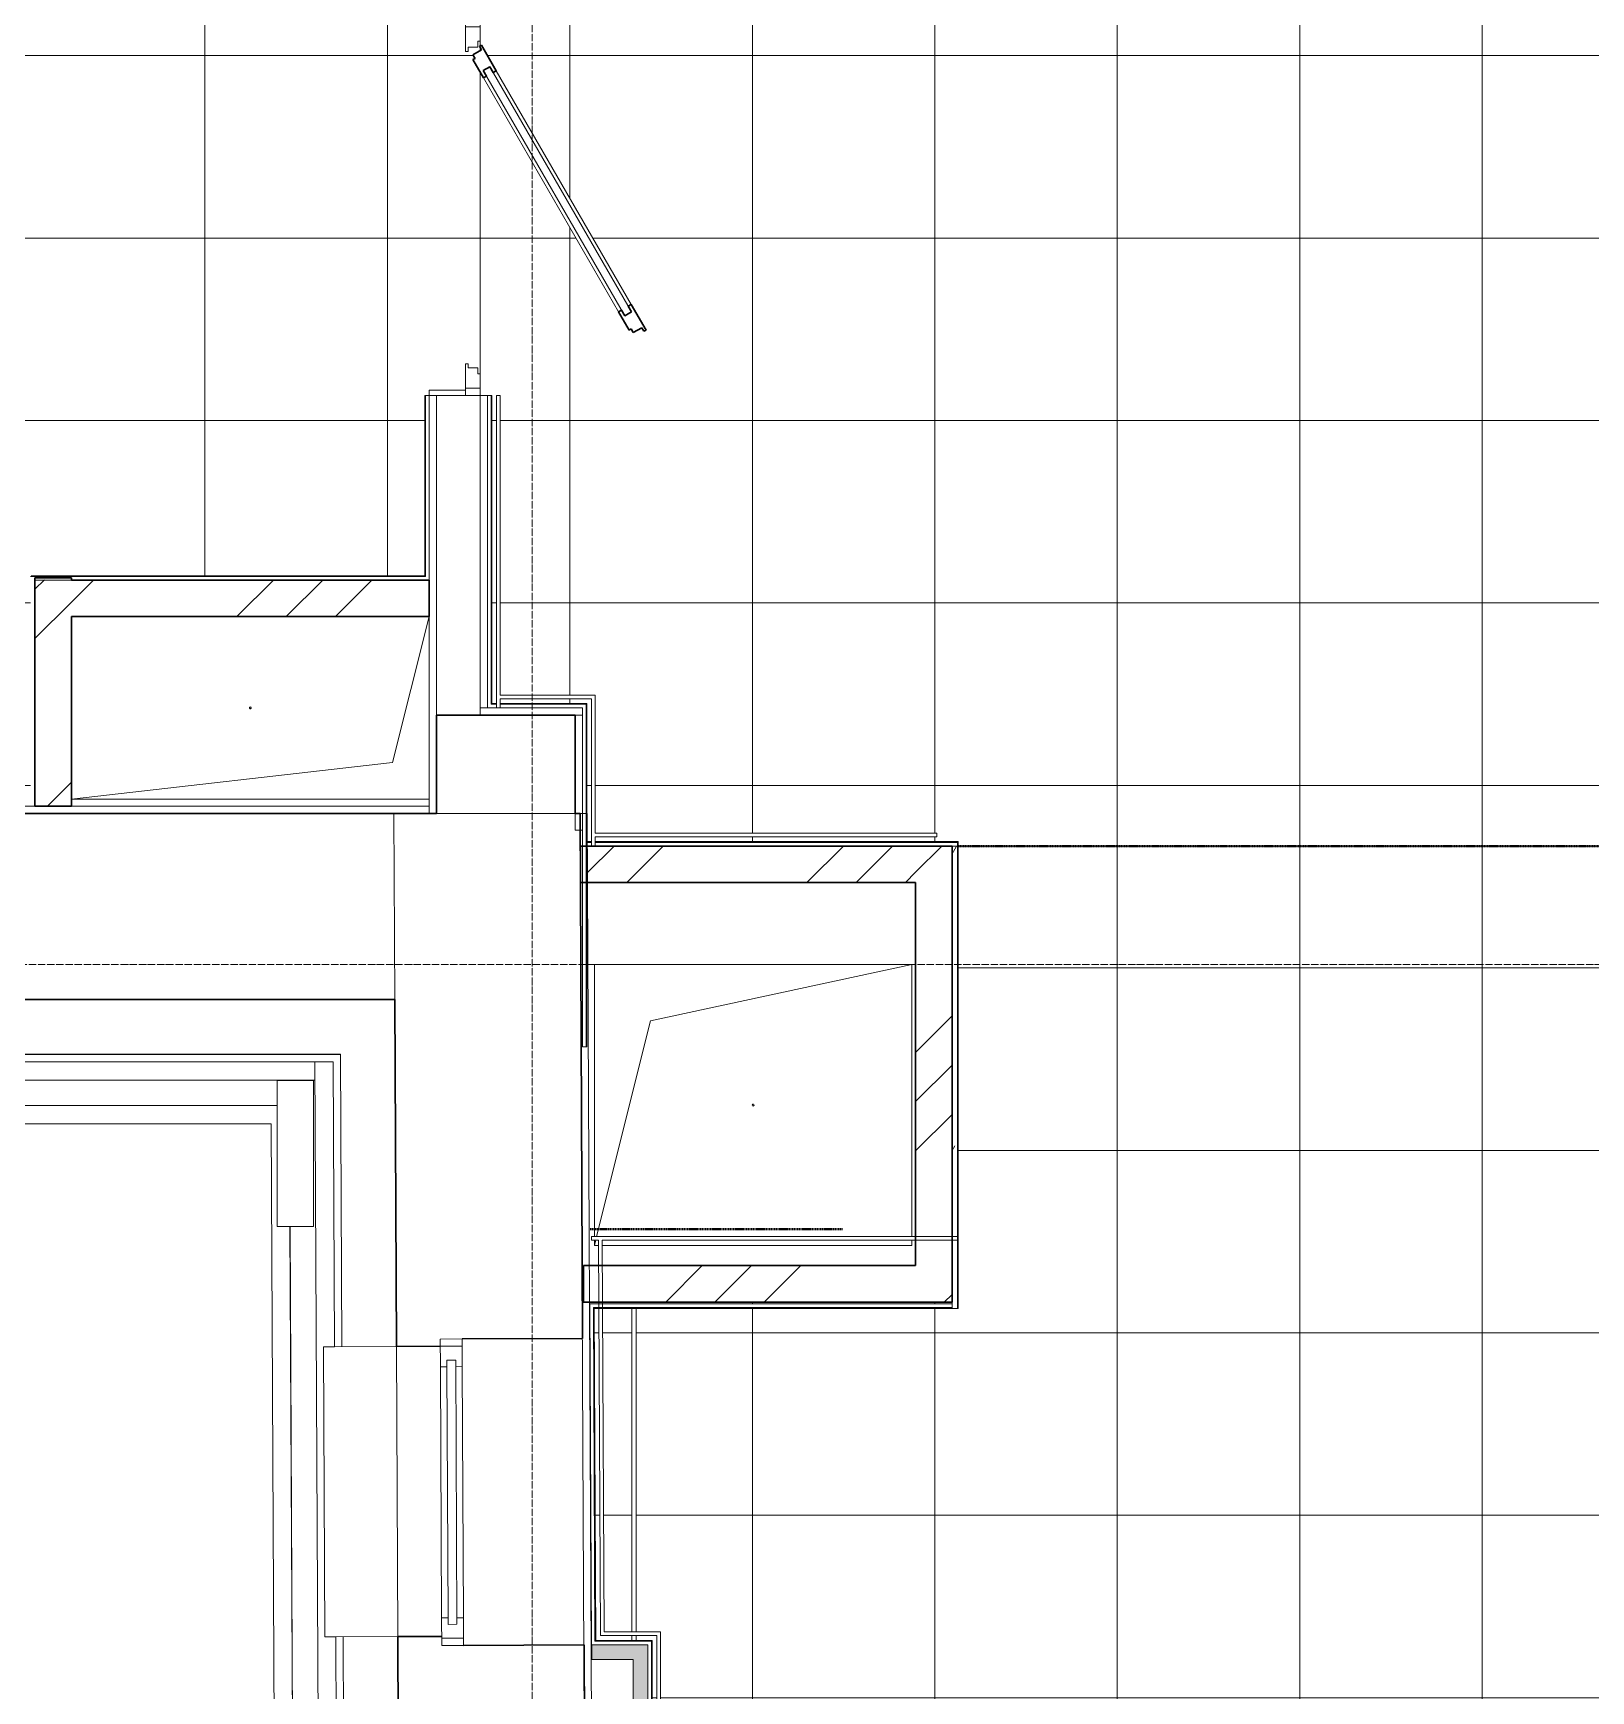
# Model space of a CAD drawing. Header units: millimetres. Extents: x -10915 to 60194, y -32941 to 46712.
# Drawn here: x -1368 to 2900, y 6305 to 10847 of the extents above; entities that cross this region are included whole.
import ezdxf

# ---------------------------------------------------------------- set-up
doc = ezdxf.new("R2010")
doc.units = ezdxf.units.MM
doc.linetypes.add('ADSK_Линия сетки', pattern=[25, 20, -2.5, 0, -2.5])
doc.linetypes.add('ADSK_Штриховая_ш3 п1_5', pattern=[4.5, 3, -1.5])
for name, color, linetype, lineweight in [('_ Окна', 7, 'Continuous', 9), ('Двери', 7, 'Continuous', 9), ('Обобщенные модели', 7, 'Continuous', 18), ('Окна', 7, 'Continuous', 9), ('Оси', 7, 'Continuous', 9), ('Перекрытие', 7, 'Continuous', 18), ('Перекрытие штриховка', 7, 'Continuous', 18), ('Стены внутренние', 7, 'Continuous', 18), ('Стены наружные', 7, 'Continuous', 18), ('Стены несущие', 7, 'Continuous', 30), ('Стены отделка', 7, 'Continuous', 30), ('Стены перегородки', 7, 'Continuous', 30), ('Стены штриховка', 7, 'Continuous', 9)]:
    doc.layers.add(name, color=color, linetype=linetype, lineweight=lineweight)
doc.layers.add('Линии разделители', color=4, linetype='ADSK_Штриховая_ш3 п1_5', lineweight=40, true_color=0x00ffff)
pattern_1 = [(45, (0, 0), (-381.66, 381.66), []), (45, (134.94, 0), (0, 763.322), []), (45, (-134.94, 0), (0, 763.322), [])]

# ---------------------------------------------------------------- blocks, each defined once
blk = doc.blocks.new('GM_Отверстие прямоугольное _в плите_ - Отверстие-7235603-План полов 2-го этажа')
at = {"layer": 'Обобщенные модели'}
for p, q in [((-435, -360), (-435, 385)), ((-435, 385), (435, 385)), ((435, 385), (-435, 385)), ((-435, 385), (-435, -360)), ((-281, 231), (435, 385)), ((435, 385), (435, -360)), ((435, -360), (435, 385)), ((-428.8, -360), (-281, 231)), ((-435, -385), (-435, -370)), ((-435, -385), (-431.2, -370)), ((-435, -370), (-435, -385)), ((-423.4, -385), (-435, -385)), ((-435, -385), (-423.4, -385)), ((435, -385), (-413.6, -385)), ((-413.6, -385), (435, -385)), ((435, -370), (435, -385)), ((435, -385), (435, -370))]:
    blk.add_line(p, q, dxfattribs=at)
for start, end in [(360, 180), (180, 360), (60, 165), (300, 360), (195, 270)]:
    blk.add_arc((0, 0), 2.5, start, end, dxfattribs=at)
blk = doc.blocks.new('АС_Дверь_Однопольная_Алюминиевая - 1030х2200 алюм Д31п-3645205-План полов 2-го этажа')
at = {"layer": 'Двери'}
for p, q in [((-390, -20), (-370, -20)), ((-390, -60), (-390, -20)), ((-370, -20), (-370, -60)), ((-370, -20), (-303, -20)), ((-370, -60), (-370, -20)), ((-314.5, -26.5), (-314.5, -53.5)), ((-303, -26.5), (-314.5, -26.5)), ((-303, -20), (-303, -26.5)), ((553, -20), (620, -20)), ((553, -26.5), (553, -20)), ((564.5, -26.5), (553, -26.5)), ((564.5, -53.5), (564.5, -26.5)), ((620, -20), (640, -20)), ((620, -60), (620, -20)), ((620, -20), (620, -60)), ((640, -20), (640, -60)), ((-370, -60), (-390, -60)), ((-331, -60), (-370, -60)), ((-331, -53.5), (-331, -60)), ((-314.5, -53.5), (-331, -53.5)), ((500.3, -67.9), (-171.7, -455.9)), ((-161, -474.5), (511.1, -86.5)), ((-160.6, -439.1), (480.2, -69.1)), ((511.1, -86.5), (500.3, -67.9)), ((581, -53.5), (564.5, -53.5)), ((581, -60), (581, -53.5)), ((620, -60), (581, -60)), ((640, -60), (620, -60)), ((500.2, -103.8), (-140.6, -473.8)), ((-171.7, -455.9), (-161, -474.5))]:
    blk.add_line(p, q, dxfattribs=at)
at = {"layer": 'Двери', "lineweight": 30}
for p, q in [((480.2, -69.1), (530.5, -40.1)), ((530.5, -40.1), (533.7, -45.7)), ((533.7, -45.7), (543.7, -40)), ((543.7, -40), (557.2, -63.4)), ((480.2, -69.1), (484.7, -76.9)), ((484.7, -76.9), (500.3, -67.9)), ((511.1, -86.5), (495.5, -95.5)), ((570.4, -63.3), (500.2, -103.8)), ((500.3, -67.9), (511.1, -86.5)), ((557.2, -63.4), (567.1, -57.6)), ((567.1, -57.6), (570.4, -63.3)), ((495.5, -95.5), (500.2, -103.8)), ((-210.9, -468.1), (-160.6, -439.1)), ((-156.1, -446.9), (-171.7, -455.9)), ((-160.6, -439.1), (-156.1, -446.9)), ((-217.6, -479.5), (-207.6, -473.7)), ((-204.1, -502.9), (-217.6, -479.5)), ((-207.6, -473.7), (-210.9, -468.1)), ((-140.6, -473.8), (-210.8, -514.3)), ((-171.7, -455.9), (-161, -474.5)), ((-161, -474.5), (-145.4, -465.5)), ((-145.4, -465.5), (-140.6, -473.8)), ((-214, -508.6), (-204.1, -502.9)), ((-210.8, -514.3), (-214, -508.6))]:
    blk.add_line(p, q, dxfattribs=at)
blk = doc.blocks.new('GM_Отверстие прямоугольное _в плите_ - Отверстие-6228301-План полов 2-го этажа')
at = {"layer": 'Обобщенные модели'}
for p, q in [((-490, 250), (490, 250)), ((490, 250), (-490, 250)), ((-390, 150), (490, 250)), ((-490, -250), (-390, 150))]:
    blk.add_line(p, q, dxfattribs=at)
for start, end in [(360, 180), (180, 360), (60, 165), (300, 360), (195, 270)]:
    blk.add_arc((0, 0), 2.5, start, end, dxfattribs=at)
blk = doc.blocks.new('окна_rehau_однопольное_фрамуга_сверху - 800х2240 _нов_-2167272-План полов 2-го этажа')
at = {"layer": '_ Окна', "lineweight": 18}
for p, q in [((-344, 135), (-420, 135)), ((-420, 135), (-420, 75)), ((-362, 93), (-362, 117)), ((-362, 117), (-344, 117)), ((-362, 93), (-344, 93)), ((-344, 117), (-344, 135)), ((-344, 93), (-344, 75)), ((344, 135), (344, 117)), ((420, 135), (344, 135)), ((344, 117), (362, 117)), ((344, 93), (344, 75)), ((362, 93), (344, 93)), ((362, 117), (362, 93)), ((420, 75), (420, 135)), ((-420, 75), (-362, 75)), ((-344, 75), (-362, 75)), ((362, 75), (344, 75)), ((362, 75), (420, 75))]:
    blk.add_line(p, q, dxfattribs=at)
at = {"layer": '_ Окна'}
for p, q in [((-400, 75), (-400, 135)), ((-362, 93), (362, 93)), ((-344, 117), (344, 117)), ((400, 75), (400, 135))]:
    blk.add_line(p, q, dxfattribs=at)
at = {"layer": 'Окна'}
for p, q in [((-344, 135), (344, 135)), ((344, 75), (-344, 75))]:
    blk.add_line(p, q, dxfattribs=at)

msp = doc.modelspace()

# ---------------------------------------------------------------- hatches: boundary and pattern name
at = {"layer": 'Перекрытие штриховка', "lineweight": 9, "true_color": 0x787878}
h = msp.add_hatch(dxfattribs=at)
h.set_pattern_fill('FP_80', color=8, style=0, pattern_type=2)
h.set_pattern_definition([(0, (9602.2, 34785.6), (0, 500), []), (90, (9602.2, 34785.6), (-500, 3e-14), [])])
h.paths.add_polyline_path([(-111.112, 9010.549), (-113.112, 9008.549), (-111.112, 9008.549)])
h.paths.add_polyline_path([(4926.531, 8620), (4926.531, 8630), (4928.531, 8630), (4928.531, 8632), (5307.317, 8632), (5307.317, 8620), (6107.317, 8620), (5448.516, 9000.359), (5468.516, 9035), (6187.317, 8620), (6237.317, 8620), (6237.317, 8632), (7113.134, 8632), (7112.784, 8635), (6237.317, 8635), (6237.317, 8645), (7113.134, 8645), (7113.134, 8940), (7389.915, 8940), (7389.915, 12033.264), (7026.078, 12033.264), (7026.078, 12228.783), (5835.63, 12228.783), (5835.63, 12238.783), (7049.078, 12238.935), (7049.078, 12251.783), (5835.63, 12251.783), (5835.63, 12283.783), (4135.63, 12283.783), (4135.63, 12251.783), (2699.947, 12251.783), (2699.934, 12253.783), (2697.933, 12253.783), (2697.738, 12283.783), (2684.738, 12283.783), (2685.096, 12238.783), (4135.63, 12238.783), (4135.63, 12228.783), (2675.096, 12228.783), (2674.737, 12283.783), (177.905, 12283.783), (182.317, 11859.483), (-88.112, 11859.483), (-88.112, 10884.483), (-98.112, 10884.483), (-98.112, 11859.483), (-111.112, 11859.483), (-111.112, 10884.483), (-143.112, 10884.483), (-143.112, 10812.977), (-139.741, 10814.644), (310.997, 10033.617), (305.509, 10030.449), (299.759, 10040.408), (276.376, 10026.908), (270.626, 10036.867), (264.95, 10033.699), (-143.112, 10740.483), (-143.112, 9854.483), (-111.112, 9854.483), (-111.112, 9010.549), (-98.112, 9010.549), (-98.112, 9854.483), (-88.112, 9854.483), (-88.112, 9033.549), (171.888, 9033.549), (171.888, 8655), (1108.065, 8655), (1108.065, 8645), (171.888, 8645), (172.512, 8632), (1164.565, 8632), (1164.565, 8630), (1166.565, 8630), (1166.565, 8620), (4903.531, 8620), (4903.531, 8626), (4913.531, 8626), (4913.531, 8620)])
h.paths.add_polyline_path([(7126.134, 8632), (7126.134, 8925), (7128.134, 8925), (7128.134, 8927), (7389.915, 8927), (7389.915, 8930), (7123.134, 8930), (7123.134, 8632)])
h.paths.add_polyline_path([(7126.134, 8630), (7128.134, 8630), (7126.134, 8632)])
h.paths.add_polyline_path([(150.166, 8632), (161.888, 8632), (161.888, 9023.549), (-88.112, 9023.549), (-88.112, 9010.549), (146.888, 9010.549), (146.888, 9008.549), (148.888, 9008.549), (149.791, 8709.38), (150.103, 8645)])
h.paths.add_polyline_path([(5081.805, 8635), (4932.531, 8635), (4932.531, 8645), (5307.317, 8645), (5307.317, 8635)])
h.paths.add_polyline_path([(-143.112, 10799.698), (-139.862, 10801.854), (-143.112, 10807.483), (-143.112, 10801.644)])
h.paths.add_polyline_path([(117.717, 11869.483), (172.212, 11869.483), (167.905, 12283.783), (154.904, 12283.783), (159.16, 11874.483), (157.16, 11874.483), (157.16, 11872.483), (-111.112, 11872.483), (-111.112, 11869.483), (111.036, 11869.483)])
h.paths.add_polyline_path([(-113.112, 11872.483), (-111.112, 11872.483), (-113.112, 11874.483)])
h.paths.add_polyline_path([(7386.79, 12043.264), (7389.915, 12043.264), (7389.915, 12056.264), (7051.078, 12056.264), (7051.078, 12058.264), (7049.078, 12058.264), (7049.078, 12228.783), (7036.078, 12228.783), (7036.078, 12043.264), (7230, 12043.264)])
h.paths.add_polyline_path([(7051.078, 12251.783), (7051.078, 12253.783), (7049.078, 12251.783)])
h.paths.add_polyline_path([(2709.869, 12263.783), (2719.747, 12263.783), (2719.747, 12275.098), (2709.795, 12275.034)])
h = msp.add_hatch(dxfattribs=at)
h.set_pattern_fill('FP_75', color=8, style=0, pattern_type=2)
h.set_pattern_definition([(0, (-2897.8, 58785.6), (0, 500), []), (90, (-2897.8, 58785.6), (-500, 3e-14), [])])
h.paths.add_polyline_path([(-708.112, 11860.228), (-706.112, 11860.228), (-706.167, 11862.173)])
h.paths.add_polyline_path([(-6078.435, 11860.228), (-6080.435, 11862.228), (-6080.435, 11860.228)])
h.paths.add_polyline_path([(-6234.963, 8741.38), (-6236.963, 8741.38), (-6236.953, 8739.38)])
h.paths.add_polyline_path([(-1375.112, 8741.38), (-1375.112, 9358.549), (-1373.112, 9358.549), (-1373.112, 9360.549), (-295.112, 9360.549), (-295.112, 9854.483), (-283.112, 9854.483), (-283.112, 9869.483), (-183.112, 9869.483), (-183.112, 9941.483), (-176.612, 9941.483), (-176.612, 9929.983), (-149.612, 9929.983), (-149.612, 9913.483), (-143.112, 9913.483), (-143.112, 10740.483), (-163.003, 10774.935), (-157.374, 10778.185), (-163.003, 10788.214), (-143.112, 10799.698), (-143.978, 10808.983), (-145.491, 10811.604), (-143.112, 10812.977), (-143.112, 10825.483), (-149.612, 10825.483), (-149.612, 10808.983), (-176.612, 10808.983), (-176.612, 10797.483), (-183.112, 10797.483), (-183.112, 10869.483), (-283.112, 10869.483), (-283.112, 10884.483), (-308.112, 10884.483), (-308.112, 11480.783), (-708.112, 11480.783), (-708.112, 11860.228), (-6078.435, 11860.228), (-6078.435, 11107.806), (-6080.435, 11107.806), (-6080.435, 11105.806), (-6247.098, 11105.806), (-6234.963, 8741.38), (-2769.827, 8741.38)])
h.paths.add_polyline_path([(-1373.112, 8739.38), (-1375.112, 8741.38), (-1375.112, 8739.38)])
h.paths.add_polyline_path([(-295.112, 9358.549), (-293.112, 9358.549), (-295.112, 9360.549)])
h = msp.add_hatch(dxfattribs=at)
h.set_pattern_fill('FP_31', color=8, style=0, pattern_type=2)
h.set_pattern_definition([(270, (1602.2, 33785.6), (500, 3e-14), []), (0, (1602.2, 33785.6), (0, 500), [])])
h.paths.add_polyline_path([(4926.531, 563.098), (4926.531, 576.098), (224.17, 576.098), (224.289, 563.098), (4899.199, 563.098)])
h.paths.add_polyline_path([(4926.531, 561.098), (4928.531, 561.098), (4926.531, 563.098)])
h.paths.add_polyline_path([(199.241, 561.098), (201.241, 561.098), (201.232, 563.098), (199.289, 561.146)])
h.paths.add_polyline_path([(201.232, 563.098), (214.232, 563.098), (208.629, 1751.226), (356.592, 1751.226), (356.592, 2786.152), (283.891, 2786.152), (283.891, 2773.152), (341.592, 2773.152), (341.592, 2771.152), (343.592, 2771.152), (343.592, 1766.226), (341.592, 1766.226), (341.588, 1764.226), (195.52, 1764.226), (201.185, 572.994)])
h.paths.add_polyline_path([(4926.531, 586.098), (4926.531, 939.308), (4938.531, 939.308), (4938.531, 989.308), (4453.531, 1829.353), (4488.172, 1849.353), (4938.531, 1069.308), (4938.531, 2009.308), (4926.531, 2009.308), (4926.531, 5391.5), (4938.531, 5391.5), (4938.531, 5441.5), (4523.531, 6160.301), (4558.363, 6179.969), (4938.531, 5521.5), (4938.531, 6321.5), (4926.531, 6321.5), (4926.531, 8620), (4913.531, 8620), (4913.531, 6321.5), (4903.531, 6321.5), (4903.531, 8620), (1166.565, 8619.826), (1166.565, 7353), (283.891, 7353), (283.891, 6466.134), (350.752, 6466.134), (350.752, 5422.44), (283.891, 5422.44), (283.891, 2796.152), (366.592, 2796.152), (366.592, 1741.226), (218.629, 1741.226), (224.17, 586.098), (4903.531, 586.098), (4903.531, 939.308), (4913.531, 939.308), (4913.531, 586.098)])
h.paths.add_polyline_path([(4903.531, 2009.308), (4903.531, 5391.5), (4913.531, 5391.5), (4913.531, 2009.308)])
h.paths.add_polyline_path([(178.587, 2761.152), (178.773, 2762.242), (178.585, 2761.615)])
h.paths.add_polyline_path([(271.891, 2773.152), (271.891, 2786.152), (203.66, 2786.152), (191.123, 5432.44), (271.891, 5432.44), (271.891, 5445.44), (178.013, 5445.44), (190.722, 2773.152), (238.774, 2773.152)])
h.paths.add_polyline_path([(213.613, 2796.152), (271.891, 2796.152), (271.891, 5422.44), (201.123, 5422.44), (212.737, 2980.326)])
h.paths.add_polyline_path([(325.752, 5432.44), (340.752, 5432.44), (340.752, 6456.134), (283.891, 6456.134), (283.891, 6443.134), (325.752, 6442.394), (325.752, 6441.134), (327.752, 6441.134), (327.752, 5447.44), (325.752, 5446.762), (325.748, 5445.44), (283.891, 5445.44), (283.891, 5432.44), (325.721, 5432.44)])
h.paths.add_polyline_path([(160.821, 6431.134), (161.326, 6431.134), (156.942, 7365), (181.885, 7365), (181.053, 7370), (156.275, 7370), (160.772, 6441.134)])
h.paths.add_polyline_path([(171.278, 6441.134), (173.278, 6441.134), (173.269, 6443.134), (171.326, 6441.182)])
h.paths.add_polyline_path([(173.269, 6443.134), (271.891, 6443.134), (271.891, 6456.134), (186.207, 6456.134), (181.053, 7353), (168.942, 7353), (173.159, 6466.134)])
h.paths.add_polyline_path([(196.16, 6466.134), (271.891, 6466.134), (271.891, 7353), (191.942, 7353), (195.564, 6591.324)])
h.paths.add_polyline_path([(166.942, 7353), (168.942, 7353), (166.932, 7355)])
h.paths.add_polyline_path([(370.826, 7365), (1149.565, 7365), (1149.565, 7370), (191.861, 7370), (191.885, 7365), (283.891, 7365)])
at = {"layer": 'Стены внутренние', "lineweight": 9}
h = msp.add_hatch(dxfattribs=at)
h.set_pattern_fill('FP_1', color=256, style=0, pattern_type=2)
h.set_pattern_definition(pattern_1)
h.paths.add_polyline_path([(-1363.112, 8729.38), (-1263.112, 8729.38), (-1263.112, 9348.549), (-1357.998, 9349.128), (-1363.112, 9354.549), (-1363.112, 8781.685)])
h = msp.add_hatch(dxfattribs=at)
h.set_pattern_fill('FP_1', color=256, style=0, pattern_type=2)
h.set_pattern_definition(pattern_1)
h.paths.add_polyline_path([(-676.058, 9248.549), (-283.112, 9248.549), (-283.112, 9348.549), (-1263.112, 9348.549), (-1263.112, 9248.549), (-696.112, 9248.549)])
h = msp.add_hatch(dxfattribs=at)
h.set_pattern_fill('FP_1', color=256, style=0, pattern_type=2)
h.set_pattern_definition(pattern_1)
h.paths.add_polyline_path([(370.826, 8520), (1049.565, 8520), (1049.565, 8620), (150.224, 8620), (150.708, 8520), (189.431, 8520)])
h = msp.add_hatch(dxfattribs=at)
h.set_pattern_fill('FP_1', color=256, style=0, pattern_type=2)
h.set_pattern_definition(pattern_1)
h.paths.add_polyline_path([(1049.565, 7470), (1149.565, 7470), (1149.565, 8620), (1049.565, 8620), (1049.565, 8196.212)])
h = msp.add_hatch(dxfattribs=at)
h.set_pattern_fill('FP_6', color=256, style=0, pattern_type=2)
h.set_pattern_definition([(0, (0, 0), (406.4, 101.6), [33.528, -271.272, 33.528, -271.272, -1625.6]), (0, (0, 0), (406.4, 101.6), [-609.6, 33.528, -576.072, 33.528, -271.272, -711.2]), (0, (0, 0), (406.4, 101.6), [-1524, 33.528, -169.672, 33.528, -474.472]), (120, (152.4, 50.8), (-291.1882, 301.1527), [33.528, -271.272, 33.528, -271.272, -1625.6]), (120, (152.4, 50.8), (-291.1882, 301.1527), [-609.6, 33.528, -576.072, 33.528, -271.272, -711.2]), (120, (152.4, 50.8), (-291.1882, 301.1527), [-1524, 33.528, -169.672, 33.528, -474.472]), (240, (203.2, 254), (-115.2118, -402.7527), [33.528, -271.272, 33.528, -271.272, -1625.6]), (240, (203.2, 254), (-115.2118, -402.7527), [-609.6, 33.528, -576.072, 33.528, -271.272, -711.2]), (240, (203.2, 254), (-115.2118, -402.7527), [-1524, 33.528, -169.672, 33.528, -474.472])])
h.paths.add_polyline_path([(1149.565, 7353), (1164.565, 7353), (1164.565, 7540), (1149.565, 7540), (1149.565, 7355)])
h.paths.add_polyline_path([(1164.565, 7550), (1164.565, 8620), (1149.565, 8620), (1149.565, 7550)])
h = msp.add_hatch(dxfattribs=at)
h.set_pattern_fill('FP_1', color=256, style=0, pattern_type=2)
h.set_pattern_definition(pattern_1)
h.paths.add_polyline_path([(370.826, 7370), (1149.565, 7370), (1149.565, 7470), (155.791, 7470), (156.275, 7370), (315.752, 7370)])
at = {"layer": 'Стены внутренние'}
for points in [[(162.475, 6391.134), (315.752, 6391.134), (315.752, 6431.134), (162.475, 6430.82)], [(283.891, 5457.44), (315.752, 5457.44), (315.752, 6391.134), (275.752, 6391.134), (275.752, 5457.44)]]:
    msp.add_hatch(color=256, dxfattribs=at).paths.add_polyline_path(points)

# ---------------------------------------------------------------- linework, layer by layer
at = {"layer": 'Линии разделители', "color": 7}
for p, q in [((1166.565, 8620), (4903.557, 8620)), ((849.565, 7570), (155.307, 7570))]:
    msp.add_line(p, q, dxfattribs=at)
at = {"layer": 'Оси', "linetype": 'ADSK_Линия сетки'}
for p, q in [((-0.435, -5289.091), (-0.435, 44222.998)), ((-10114.729, 8295), (56004.853, 8295))]:
    msp.add_line(p, q, dxfattribs=at)
at = {"layer": 'Перекрытие'}
for p, q in [((-143.112, 10812.977), (-143.112, 10825.483)), ((-143.112, 10799.698), (-143.112, 10807.483)), ((-143.112, 9913.483), (-143.112, 10740.483)), ((-283.112, 9854.483), (-283.112, 9869.483)), ((-283.112, 9869.483), (-183.112, 9869.483)), ((4903.557, 8620), (1166.565, 8620))]:
    msp.add_line(p, q, dxfattribs=at)
at = {"layer": 'Стены внутренние'}
for p, q in [((271.891, 6466.134), (271.891, 7353.21)), ((283.891, 7353), (283.891, 6466.134)), ((-368.786, 6453.394), (-372.567, 7248.385)), ((271.891, 6443.134), (271.891, 6456.134)), ((283.891, 6456.134), (283.891, 6443.134))]:
    msp.add_line(p, q, dxfattribs=at)
at = {"layer": 'Стены наружные'}
for p, q in [((-596.28, 8028.747), (-560.214, 444.747)), ((-596.28, 8028.59), (-596.28, 7978.59)), ((-5862.6, 7978.59), (-596.042, 7978.59)), ((-5862.6, 7908.59), (-699.965, 7908.59)), ((-699.965, 7908.59), (-5862.6, 7908.59)), ((-715.893, 7858.59), (-6620.159, 7858.59)), ((-680.909, 617.61), (-715.893, 7858.59)), ((-664.535, 7577.642), (-630.885, 612.908)), ((-631.015, 612.97), (-664.136, 7577.642)), ((-572.565, 7247.434), (-542.565, 7247.577)), ((-568.784, 6452.443), (-572.565, 7247.434)), ((-372.567, 7248.385), (-368.786, 6453.394)), ((-538.784, 6452.586), (-568.784, 6452.443))]:
    msp.add_line(p, q, dxfattribs=at)
at = {"layer": 'Стены несущие'}
for p, q in [((-1363.112, 9354.549), (-1363.112, 8729.38)), ((-1263.112, 9354.549), (-1363.112, 9354.549)), ((-1263.112, 9348.549), (-1263.112, 9354.549)), ((-283.112, 9348.549), (-1263.112, 9348.549)), ((-283.112, 9248.549), (-283.112, 9348.549)), ((-1263.112, 9248.549), (-283.112, 9248.549)), ((-1263.112, 8729.38), (-1263.112, 9248.549)), ((116.888, 8978.549), (-263.112, 8978.549)), ((-263.112, 8978.549), (-263.112, 8709.38)), ((116.888, 8709.38), (116.888, 8978.549)), ((-1363.112, 8729.38), (-1263.112, 8729.38)), ((-263.112, 8709.38), (-6266.8, 8709.38)), ((130.491, 8709.38), (116.888, 8709.38)), ((137.332, 7270.81), (130.491, 8709.38)), ((1149.565, 8620), (131.285, 8620)), ((131.285, 8620), (131.285, 8520)), ((1149.565, 7370), (1149.565, 8620)), ((131.285, 8520), (1049.565, 8520)), ((1049.565, 8520), (1049.565, 7470)), ((-6774.189, 8199.38), (-377.089, 8199.38)), ((-377.089, 8199.38), (-372.567, 7248.385)), ((1049.565, 7470), (139.565, 7470)), ((139.565, 7470), (139.565, 7370)), ((139.565, 7370), (1149.565, 7370)), ((-192.664, 7269.241), (137.332, 7270.81)), ((-372.567, 7248.385), (-252.568, 7248.956)), ((-248.788, 6453.965), (-368.786, 6453.394)), ((-368.786, 6453.394), (-363.937, 5433.738)), ((141.327, 6430.82), (-188.669, 6429.25)), ((145.962, 5456.163), (141.327, 6430.82))]:
    msp.add_line(p, q, dxfattribs=at)
at = {"layer": 'Стены отделка', "lineweight": 9}
for p, q in [((-263.112, 9854.483), (-295.112, 9854.483)), ((-295.112, 9854.483), (-295.112, 9360.549)), ((-283.112, 9348.549), (-283.112, 9854.483)), ((-111.112, 9854.483), (-143.112, 9854.483)), ((-123.112, 8998.549), (-123.112, 9854.483)), ((-111.112, 9010.549), (-111.112, 9854.483)), ((-98.112, 9854.483), (-98.112, 9010.549)), ((-88.112, 9854.483), (-98.112, 9854.483)), ((-88.112, 9033.549), (-88.112, 9854.483)), ((-295.112, 9360.549), (-1373.112, 9360.549)), ((-1363.112, 9348.549), (-1263.112, 9348.549)), ((-283.112, 9248.549), (-283.112, 8709.38)), ((136.888, 8998.549), (-143.112, 8998.549)), ((-98.112, 9010.549), (-111.112, 9010.549)), ((171.888, 9033.549), (-88.112, 9033.549)), ((-88.112, 9010.549), (-88.112, 9023.549)), ((-88.112, 9023.549), (161.888, 9023.549)), ((146.888, 9010.549), (-88.112, 9010.549)), ((136.888, 8998.549), (136.888, 8069.732)), ((148.888, 8632), (148.888, 9008.549)), ((161.888, 9023.549), (161.888, 8632)), ((171.888, 8655), (171.888, 9033.549)), ((136.888, 8978.549), (116.888, 8978.549)), ((-6246.902, 8729.38), (-1363.112, 8729.38)), ((-283.342, 8729.38), (-1263.112, 8729.38)), ((-283.342, 8709.38), (-283.342, 8729.38)), ((-6267.112, 8709.38), (-283.342, 8709.38)), ((116.888, 8709.38), (116.888, 8663.549)), ((129.791, 8709.38), (169.431, 521.098)), ((149.791, 8709.38), (130.491, 8709.38)), ((189.431, 521.195), (149.791, 8709.38)), ((116.888, 8663.549), (136.888, 8663.549)), ((161.888, 8632), (148.888, 8632)), ((1108.065, 8655), (171.888, 8655)), ((171.888, 8632), (171.888, 8645)), ((171.888, 8645), (1108.065, 8645)), ((1166.565, 8632), (171.888, 8632)), ((1108.065, 8645), (1108.065, 8655)), ((1166.565, 7353), (1166.565, 8632)), ((148.888, 8069.732), (148.888, 8620)), ((-527.091, 8199.38), (-6774.189, 8199.38)), ((-527.088, 8198.666), (-527.091, 8199.38)), ((-377.089, 8199.38), (-527.088, 8198.666)), ((-372.567, 7248.385), (-377.089, 8199.38)), ((-6923.421, 8049.38), (-526.378, 8049.38)), ((-546.374, 8048.59), (-6923.417, 8048.59)), ((-526.374, 8048.59), (-546.374, 8048.495)), ((-526.378, 8049.38), (-526.374, 8048.59)), ((136.888, 8069.732), (148.888, 8069.732)), ((-6943.315, 8028.59), (-546.279, 8028.59)), ((-546.279, 8028.59), (-542.565, 7247.577)), ((-599.965, 7977.642), (-699.965, 7977.642)), ((-699.965, 7977.642), (-699.965, 7577.642)), ((-599.965, 7577.642), (-599.965, 7977.642)), ((-699.965, 7577.642), (-599.965, 7577.642)), ((1149.565, 7550), (162.029, 7550)), ((162.029, 7550), (162.029, 7540)), ((1166.565, 7550), (1164.565, 7550)), ((162.029, 7540), (181.053, 7540)), ((181.053, 7540), (186.207, 6456.134)), ((191.053, 7540), (1149.565, 7540)), ((196.16, 6466.134), (191.053, 7540)), ((1166.565, 7540), (1164.565, 7540)), ((1149.565, 7365), (156.885, 7365)), ((156.885, 7365), (161.326, 6431.134)), ((1149.565, 7370), (1149.565, 7365)), ((168.942, 7353), (1166.565, 7353)), ((173.269, 6443.134), (168.942, 7353)), ((-542.565, 7247.577), (-372.567, 7248.385)), ((-522.57, 7248.672), (-522.565, 7247.672)), ((-368.786, 6453.394), (-538.784, 6452.586)), ((-538.784, 6452.586), (-533.935, 5432.93)), ((186.207, 6456.134), (340.752, 6456.134)), ((350.752, 6466.134), (196.16, 6466.134)), ((340.752, 6456.134), (340.752, 5432.44)), ((350.752, 5422.44), (350.752, 6466.134)), ((161.326, 6431.134), (315.752, 6431.134)), ((162.475, 6431.134), (162.475, 6391.134)), ((325.752, 6443.134), (173.269, 6443.134)), ((315.752, 5457.44), (315.752, 6431.134)), ((327.752, 5447.44), (327.752, 6441.134)), ((162.475, 6391.134), (275.752, 6391.134)), ((275.752, 6391.134), (275.752, 5497.44))]:
    msp.add_line(p, q, dxfattribs=at)
at = {"layer": 'Стены перегородки', "lineweight": 18}
for p, q in [((-183.112, 9854.483), (-263.112, 9854.483)), ((-263.112, 9854.483), (-263.112, 8978.549)), ((-143.112, 8978.549), (-143.112, 9854.483))]:
    msp.add_line(p, q, dxfattribs=at)
at = {"layer": 'Стены штриховка'}
for p, q in [((-293.112, 9854.483), (-293.112, 9358.549)), ((-113.112, 9008.549), (-113.112, 9854.483)), ((-293.112, 9358.549), (-1375.112, 9358.549)), ((-98.112, 9008.549), (-113.112, 9008.549)), ((-98.112, 9010.549), (-98.112, 8998.549)), ((-88.112, 9010.549), (-88.112, 8998.549)), ((148.888, 9008.549), (-88.112, 9008.549)), ((146.888, 8069.732), (146.888, 9010.549)), ((148.888, 9010.549), (146.888, 9010.549)), ((148.888, 9008.549), (148.888, 9010.549)), ((-379.515, 8709.38), (-377.089, 8199.38)), ((116.888, 8709.38), (-263.112, 8709.38)), ((161.888, 8632), (161.888, 8620)), ((171.888, 8632), (171.888, 8620)), ((1164.565, 7353), (1164.565, 8632)), ((161.888, 8630), (148.888, 8630)), ((148.888, 8630), (148.888, 8620)), ((1164.565, 8630), (171.888, 8630)), ((1164.565, 8620), (1149.565, 8620)), ((-526.374, 8048.59), (-526.374, 8048.59)), ((-526.374, 8048.59), (-522.57, 7248.672)), ((1164.565, 7550), (1149.565, 7550)), ((1164.565, 7540), (1149.565, 7540)), ((1149.565, 7353), (1149.565, 7365)), ((166.932, 7355), (1149.565, 7355)), ((171.278, 6441.134), (166.932, 7355)), ((-513.935, 5433.025), (-518.785, 6452.681)), ((327.752, 6441.134), (171.278, 6441.134)), ((325.752, 5445.44), (325.752, 6443.134)), ((327.752, 6443.134), (325.752, 6443.134)), ((327.752, 6441.134), (327.752, 6443.134))]:
    msp.add_line(p, q, dxfattribs=at)

# ---------------------------------------------------------------- block references
at = {"layer": 'Двери', "rotation": 89.99999999999991}
msp.add_blockref('АС_Дверь_Однопольная_Алюминиевая - 1030х2200 алюм Д31п-3645205-План полов 2-го этажа', (-203.112, 10244.483), dxfattribs=at)
at = {"layer": 'Обобщенные модели', "rotation": 180}
msp.add_blockref('GM_Отверстие прямоугольное _в плите_ - Отверстие-6228301-План полов 2-го этажа', (-773.112, 8998.549), dxfattribs=at)
at = {"layer": 'Обобщенные модели'}
msp.add_blockref('GM_Отверстие прямоугольное _в плите_ - Отверстие-7235603-План полов 2-го этажа', (604.703, 7910), dxfattribs=at)
at = {"layer": 'Окна', "rotation": 90.2724741501968}
msp.add_blockref('окна_rehau_однопольное_фрамуга_сверху - 800х2240 _нов_-2167272-План полов 2-го этажа', (-115.668, 6849.602), dxfattribs=at)

doc.saveas('drawing.dxf')
